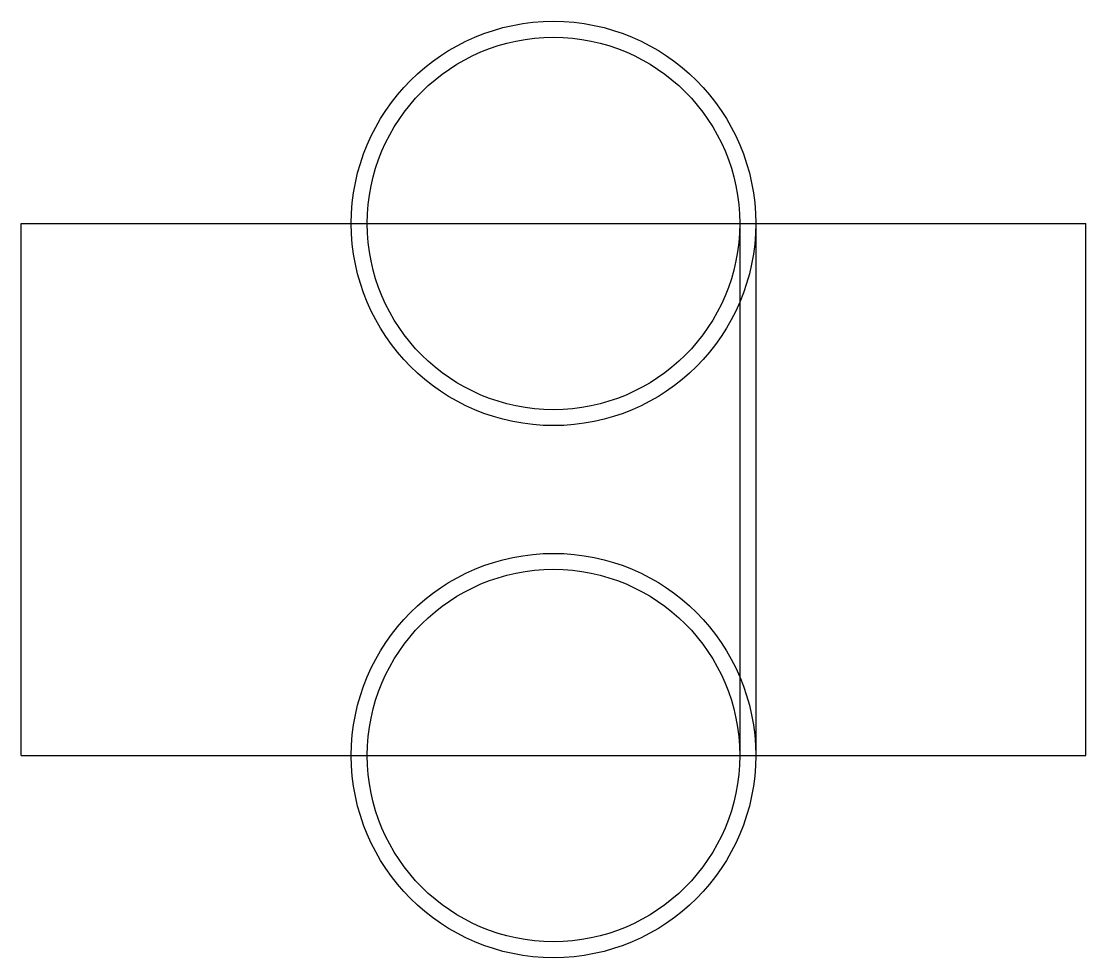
# Model space of a CAD drawing. Header units: millimetres. Extents: x -120 to -110, y -1.9 to 6.9.
import ezdxf

# ---------------------------------------------------------------- set-up
doc = ezdxf.new("R2010")
doc.units = ezdxf.units.MM
doc.layers.add('Cut001', color=7, linetype='CONTINUOUS')

msp = doc.modelspace()

# ---------------------------------------------------------------- linework, layer by layer
at = {"layer": 'Cut001'}
for p, q in [((-120, 0, -7), (-120, 5, -7)), ((-120, 5, -55), (-120, 5, -7)), ((-120, 0, -55), (-120, 5, -55)), ((-120, 0, -7), (-120, 5, -7)), ((-120, 5, -7), (-110, 5, -7)), ((-120, 5, -55), (-110, 5, -55)), ((-120, 5, -55), (-120, 5, -7)), ((-120, 5, -7), (-110, 5, -7)), ((-120, 0, -55), (-120, 5, -55)), ((-120, 5, -55), (-110, 5, -55)), ((-113.25, 5, -31), (-113.25, 0, -31)), ((-113.25, 5, -31), (-113.25, 0, -31)), ((-113.1, 5, -50), (-113.1, 0, -50)), ((-113.1, 5, -50), (-113.1, 0, -50)), ((-113.1, 5, -12), (-113.1, 0, -12)), ((-113.1, 5, -12), (-113.1, 0, -12)), ((-110, 0, -7), (-110, 5, -7)), ((-110, 5, -55), (-110, 5, -7)), ((-110, 0, -55), (-110, 5, -55)), ((-110, 0, -7), (-110, 5, -7)), ((-110, 5, -55), (-110, 5, -7)), ((-110, 0, -55), (-110, 5, -55)), ((-120, 0, -55), (-120, 0, -7)), ((-120, 0, -55), (-110, 0, -55)), ((-120, 0, -55), (-120, 0, -7)), ((-120, 0, -7), (-110, 0, -7)), ((-120, 0, -7), (-110, 0, -7)), ((-120, 0, -55), (-110, 0, -55)), ((-110, 0, -55), (-110, 0, -7)), ((-110, 0, -55), (-110, 0, -7))]:
    msp.add_line(p, q, dxfattribs=at)
for centre, radius in [((-115, 5), 1.9), ((-115, 5), 1.9), ((-115, 5), 1.9), ((-115, 5), 1.9), ((-115, 5), 1.75), ((-115, 5), 1.75), ((-115, 0), 1.9), ((-115, 0), 1.9), ((-115, 0), 1.9), ((-115, 0), 1.9), ((-115, 0), 1.75), ((-115, 0), 1.75)]:
    msp.add_circle(centre, radius, dxfattribs=at)

doc.saveas('drawing.dxf')
